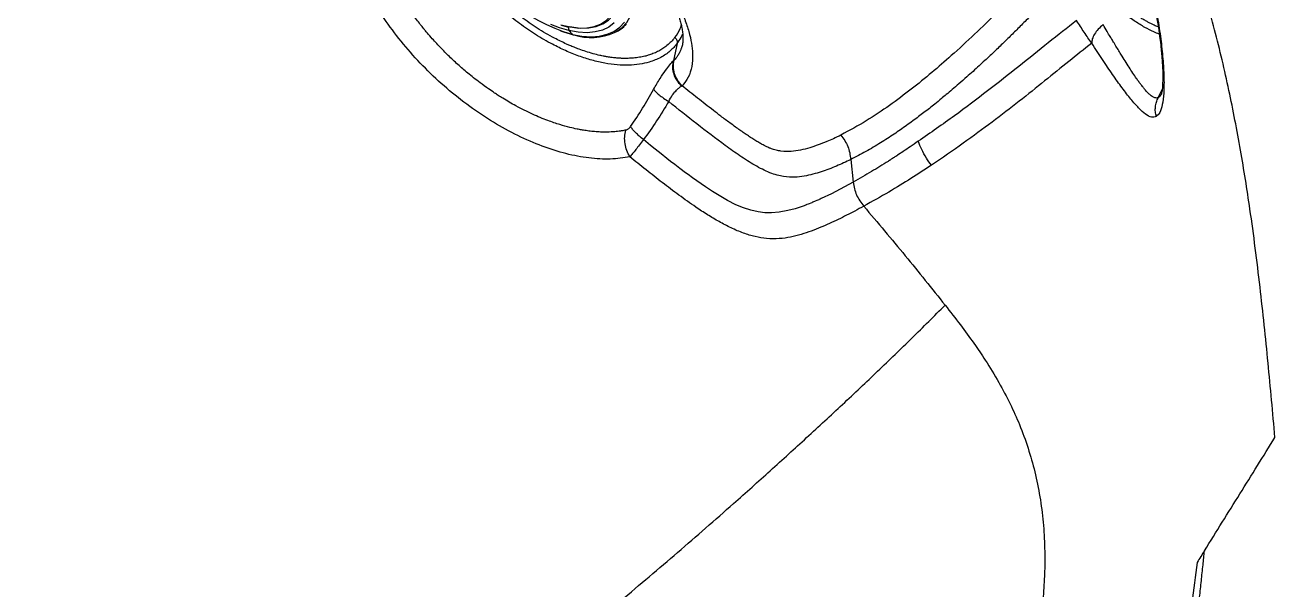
# Model space of a CAD drawing. Extents: x 832 to 912, y 781 to 934.
# Drawn here: x 890.92 to 902.76, y 865.98 to 871.33 of the extents above; entities that cross this region are included whole.
import ezdxf

# ---------------------------------------------------------------- set-up
doc = ezdxf.new("R2010")
doc.units = 0
doc.header["$MEASUREMENT"] = 0
doc.layers.add('1', color=4, linetype='Continuous')

# ---------------------------------------------------------------- blocks, each defined once
blk = doc.blocks.new('2026 SOVEREIGN HL')
at = {"layer": '1', "color": 3, "linetype": 'Continuous', "lineweight": 25}
for p, q in [((64.876, 74.232), (64.891, 74.248)), ((64.371, 74.149), (64.377, 74.148)), ((65.37, 74.062), (65.335, 73.899)), ((69.928, 73.548), (69.966, 73.626)), ((67.015, 72.962), (67.038, 72.747))]:
    blk.add_line(p, q, dxfattribs=at)
at = {"layer": '1', "color": 3, "linetype": 'Continuous', "lineweight": 25, "flags": 128}
for points in [[(64.377, 74.148), (64.468, 74.131), (64.554, 74.126), (64.634, 74.132), (64.707, 74.149), (64.771, 74.176), (64.826, 74.215), (64.87, 74.263)], [(64.775, 74.165), (64.79, 74.173), (64.846, 74.211), (64.892, 74.26), (64.926, 74.318), (64.949, 74.385), (64.96, 74.459), (64.959, 74.539), (64.946, 74.625), (64.922, 74.715), (64.886, 74.807), (64.839, 74.901), (64.781, 74.995), (64.715, 75.087), (64.64, 75.177), (64.557, 75.262), (64.469, 75.342), (64.375, 75.416), (64.278, 75.482), (64.18, 75.54), (64.08, 75.588), (63.981, 75.627), (63.885, 75.654)], [(64.774, 74.256), (64.723, 74.217), (64.662, 74.188), (64.593, 74.171), (64.516, 74.164), (64.433, 74.168), (64.345, 74.184)], [(64.269, 74.239), (64.356, 74.218), (64.438, 74.208), (64.514, 74.21), (64.584, 74.223), (64.645, 74.246), (64.697, 74.28), (64.739, 74.324), (64.77, 74.378), (64.789, 74.439), (64.797, 74.508), (64.793, 74.583), (64.778, 74.663), (64.762, 74.713)], [(64.35, 74.222), (64.371, 74.218), (64.454, 74.208), (64.532, 74.21), (64.603, 74.223), (64.665, 74.247), (64.718, 74.281), (64.761, 74.326), (64.792, 74.381), (64.812, 74.443), (64.82, 74.513), (64.816, 74.59), (64.809, 74.633)], [(64.345, 74.184), (64.254, 74.211), (64.174, 74.241)], [(64.263, 74.182), (64.293, 74.171), (64.389, 74.143)], [(67.038, 72.747), (66.831, 72.638), (66.735, 72.592), (66.724, 72.588), (66.715, 72.583), (66.711, 72.582), (66.704, 72.578), (66.692, 72.573), (66.677, 72.567), (66.657, 72.558), (66.657, 72.558), (66.653, 72.557), (66.645, 72.553), (66.611, 72.54), (66.6, 72.535), (66.598, 72.535), (66.598, 72.535), (66.598, 72.535), (66.598, 72.535), (66.598, 72.535), (66.598, 72.535), (66.598, 72.535), (66.597, 72.534), (66.592, 72.532), (66.572, 72.525), (66.487, 72.496), (66.42, 72.478), (66.338, 72.463), (66.265, 72.456), (66.201, 72.458), (66.137, 72.466), (66.067, 72.482), (65.998, 72.505), (65.927, 72.534), (65.848, 72.574), (65.784, 72.611), (65.705, 72.659), (65.638, 72.703), (65.597, 72.731), (65.556, 72.76), (65.515, 72.789), (65.474, 72.819), (65.45, 72.837), (65.395, 72.878), (65.347, 72.915), (65.308, 72.945), (65.272, 72.973), (65.217, 73.016), (65.163, 73.059), (65.118, 73.096), (65.05, 73.151)]]:
    blk.add_lwpolyline(points, dxfattribs=at)
at = {"layer": '1', "color": 3, "linetype": 'Continuous', "lineweight": 25}
for centre, radius, start, end in [((64.798, 75.64), 1.55, 203.8317, 254.0171), ((64.387, 74.208), 0.0478, 163.597, 210.4281), ((64.686, 74.447), 0.431, 217.6782, 224.0596), ((64.553, 74.691), 0.572, 253.4029, 292.9498), ((64.387, 74.157), 0.014, 222.4077, 278.7573)]:
    blk.add_arc(centre, radius, start, end, dxfattribs=at)
for points, knots in [([(62.71, 75.977), (62.728, 76.007), (62.764, 76.065), (62.847, 76.126), (62.949, 76.167), (63.072, 76.184), (63.214, 76.177), (63.36, 76.148), (63.503, 76.104), (63.639, 76.051), (63.781, 75.984), (63.927, 75.905), (64.076, 75.814), (64.225, 75.712), (64.373, 75.601), (64.518, 75.482), (64.659, 75.355), (64.793, 75.224), (64.92, 75.089), (65.037, 74.952), (65.144, 74.814), (65.239, 74.678), (65.32, 74.544), (65.389, 74.414), (65.444, 74.29), (65.483, 74.173), (65.508, 74.063), (65.52, 73.951), (65.512, 73.842), (65.48, 73.739), (65.438, 73.687), (65.417, 73.661)], [0, 0, 0, 0, 0.039781, 0.080092, 0.120587, 0.161667, 0.203102, 0.244752, 0.276348, 0.307855, 0.339595, 0.37142, 0.4033, 0.435216, 0.467162, 0.499111, 0.531043, 0.562955, 0.594833, 0.626664, 0.65843, 0.690126, 0.721753, 0.753293, 0.784722, 0.816023, 0.847076, 0.878145, 0.91915, 0.959752, 1, 1, 1, 1]), ([(63.152, 76.093), (63.17, 76.097), (63.203, 76.105), (63.262, 76.107), (63.312, 76.103), (63.355, 76.098), (63.419, 76.086), (63.515, 76.062), (63.643, 76.016), (63.774, 75.958), (63.901, 75.892), (64.029, 75.818), (64.164, 75.731), (64.308, 75.628), (64.457, 75.51), (64.605, 75.382), (64.745, 75.247), (64.877, 75.109), (64.994, 74.973), (65.095, 74.843), (65.178, 74.724), (65.258, 74.596), (65.331, 74.458), (65.377, 74.346), (65.399, 74.273), (65.411, 74.229), (65.419, 74.184), (65.425, 74.138), (65.426, 74.09), (65.421, 74.064), (65.419, 74.05)], [0, 0, 0, 0, 0.0457985, 0.0822481, 0.101168, 0.1189131, 0.1378928, 0.1796025, 0.2248814, 0.266295, 0.3026868, 0.3382377, 0.3767046, 0.4180717, 0.4615371, 0.5051221, 0.5486867, 0.5921891, 0.6348921, 0.6747937, 0.7117682, 0.746163, 0.7982236, 0.8518682, 0.8701461, 0.8886033, 0.9090926, 0.9345687, 0.964925, 1, 1, 1, 1]), ([(65.37, 74.062), (65.349, 74.037), (65.304, 73.985), (65.215, 73.926), (65.117, 73.886), (65.014, 73.863), (64.912, 73.854), (64.802, 73.858), (64.685, 73.873), (64.563, 73.901), (64.438, 73.941), (64.313, 73.992), (64.176, 74.058), (64.029, 74.143), (63.878, 74.247), (63.735, 74.36), (63.601, 74.482), (63.472, 74.617), (63.362, 74.75), (63.271, 74.878), (63.197, 74.996), (63.134, 75.116), (63.082, 75.236), (63.042, 75.354), (63.015, 75.467), (63.001, 75.574), (63, 75.686), (63.015, 75.796), (63.051, 75.901), (63.089, 75.958), (63.107, 75.986)], [0, 0, 0, 0, 0.038402, 0.07847, 0.119976, 0.151888, 0.184303, 0.217064, 0.25, 0.282936, 0.315697, 0.348112, 0.380024, 0.42153, 0.461598, 0.5, 0.538403, 0.57847, 0.619976, 0.651888, 0.684303, 0.717064, 0.75, 0.782936, 0.815697, 0.848112, 0.880025, 0.92153, 0.961598, 1, 1, 1, 1]), ([(65.348, 74.119), (65.348, 74.119), (65.345, 74.114), (65.331, 74.097), (65.304, 74.068), (65.266, 74.035), (65.225, 74.007), (65.185, 73.984), (65.142, 73.965), (65.101, 73.951), (65.058, 73.939), (65.012, 73.93), (64.959, 73.923), (64.911, 73.921), (64.871, 73.92), (64.835, 73.921), (64.797, 73.924), (64.754, 73.928), (64.714, 73.934), (64.675, 73.941), (64.63, 73.95), (64.572, 73.965), (64.506, 73.984), (64.446, 74.005), (64.395, 74.025), (64.356, 74.041), (64.312, 74.06), (64.265, 74.083), (64.171, 74.13), (64.046, 74.203), (63.901, 74.304), (63.778, 74.402), (63.666, 74.503), (63.588, 74.581), (63.536, 74.638), (63.512, 74.665), (63.489, 74.691), (63.468, 74.717), (63.446, 74.743), (63.426, 74.768), (63.401, 74.801), (63.374, 74.837), (63.35, 74.871), (63.336, 74.892), (63.33, 74.901), (63.328, 74.903), (63.328, 74.904), (63.328, 74.904), (63.327, 74.904), (63.327, 74.904), (63.327, 74.904), (63.327, 74.904), (63.327, 74.904), (63.284, 74.891), (63.286, 75.014), (63.217, 75.075), (63.179, 75.171), (63.149, 75.237), (63.131, 75.287), (63.118, 75.325), (63.106, 75.365), (63.092, 75.414), (63.08, 75.472), (63.071, 75.533), (63.066, 75.587), (63.065, 75.633), (63.067, 75.697), (63.079, 75.786), (63.112, 75.888), (63.15, 75.945), (63.168, 75.972)], [0, 0, 0, 0, 0.000631, 0.006219, 0.026215, 0.048478, 0.066001, 0.083644, 0.101702, 0.11888, 0.131091, 0.149134, 0.16814, 0.184456, 0.19535, 0.20625, 0.217149, 0.230494, 0.243727, 0.252636, 0.263986, 0.281572, 0.301093, 0.318311, 0.330752, 0.342013, 0.350317, 0.365331, 0.38033, 0.424902, 0.46605, 0.500062, 0.530196, 0.566101, 0.574194, 0.582167, 0.590014, 0.597729, 0.605309, 0.612749, 0.620042, 0.633888, 0.643859, 0.649885, 0.651404, 0.65179, 0.651889, 0.651915, 0.651922, 0.651924, 0.651925, 0.651925, 0.651926, 0.651926, 0.674911, 0.703083, 0.728331, 0.750031, 0.761017, 0.771997, 0.782964, 0.796358, 0.815713, 0.835516, 0.852812, 0.867633, 0.880021, 0.918047, 0.961603, 1, 1, 1, 1]), ([(64.922, 72.988), (64.862, 72.979), (64.741, 72.96), (64.536, 72.972), (64.318, 73.013), (64.092, 73.084), (63.86, 73.185), (63.629, 73.311), (63.403, 73.462), (63.185, 73.634), (62.981, 73.824), (62.794, 74.028), (62.628, 74.243), (62.484, 74.463), (62.367, 74.686), (62.279, 74.906), (62.217, 75.12), (62.203, 75.252), (62.196, 75.319)], [0, 0, 0, 0, 0.063799, 0.12726, 0.190417, 0.253285, 0.315903, 0.378331, 0.440602, 0.502739, 0.564763, 0.626726, 0.688664, 0.750625, 0.812682, 0.874893, 0.937305, 1, 1, 1, 1]), ([(64.885, 73.241), (64.878, 73.24), (64.861, 73.236), (64.826, 73.231), (64.774, 73.225), (64.711, 73.222), (64.647, 73.222), (64.589, 73.226), (64.535, 73.232), (64.494, 73.238), (64.457, 73.244), (64.414, 73.252), (64.345, 73.268), (64.272, 73.288), (64.202, 73.311), (64.116, 73.341), (63.996, 73.391), (63.853, 73.463), (63.744, 73.526), (63.677, 73.568), (63.632, 73.598), (63.575, 73.637), (63.508, 73.685), (63.443, 73.735), (63.388, 73.779), (63.338, 73.822), (63.292, 73.863), (63.246, 73.905), (63.201, 73.948), (63.16, 73.989), (63.12, 74.03), (63.08, 74.072), (63.037, 74.121), (62.999, 74.164), (62.965, 74.206), (62.935, 74.244), (62.898, 74.291), (62.861, 74.341), (62.826, 74.391), (62.795, 74.436), (62.768, 74.479), (62.742, 74.52), (62.697, 74.596), (62.643, 74.697), (62.589, 74.814), (62.559, 74.891), (62.544, 74.933), (62.539, 74.946), (62.538, 74.951), (62.537, 74.953), (62.537, 74.954), (62.536, 74.955), (62.536, 74.955), (62.536, 74.955), (62.536, 74.955), (62.522, 74.992), (62.503, 75.063), (62.481, 75.155), (62.47, 75.222), (62.465, 75.267), (62.462, 75.296), (62.461, 75.313), (62.46, 75.321), (62.46, 75.324), (62.46, 75.325), (62.46, 75.325)], [0, 0, 0, 0, 0.00856, 0.021298, 0.042073, 0.068804, 0.091001, 0.110734, 0.129243, 0.145739, 0.151951, 0.166075, 0.188079, 0.21792, 0.235408, 0.253197, 0.297313, 0.345224, 0.383315, 0.396653, 0.406921, 0.424693, 0.44995, 0.469593, 0.487319, 0.503132, 0.518625, 0.534111, 0.549591, 0.565066, 0.577939, 0.592543, 0.608879, 0.626945, 0.636138, 0.649512, 0.664305, 0.68217, 0.69811, 0.711776, 0.725096, 0.738073, 0.750707, 0.796483, 0.832466, 0.861089, 0.869762, 0.872817, 0.874013, 0.874511, 0.874725, 0.874818, 0.874858, 0.874876, 0.874884, 0.874891, 0.912032, 0.942705, 0.96687, 0.980701, 0.990838, 0.997273, 0.999101, 0.999666, 1, 1, 1, 1]), ([(68.812, 74.778), (68.676, 74.636), (68.404, 74.352), (68.06, 74.026), (67.784, 73.786), (67.59, 73.628), (67.385, 73.475), (67.168, 73.327), (67.003, 73.238), (66.921, 73.194)], [0, 0, 0, 0, 0.249347, 0.500866, 0.601473, 0.701839, 0.801933, 0.901509, 1, 1, 1, 1]), ([(71.035, 70.33), (71.014, 70.565), (70.971, 71.04), (70.895, 71.761), (70.81, 72.434), (70.711, 73.055), (70.601, 73.622), (70.468, 74.197), (70.351, 74.58), (70.292, 74.773)], [0, 0, 0, 0, 0.157459, 0.318373, 0.483697, 0.609136, 0.736778, 0.867063, 1, 1, 1, 1]), ([(68.967, 74.584), (68.935, 74.551), (68.874, 74.485), (68.781, 74.388), (68.69, 74.294), (68.601, 74.205), (68.53, 74.134), (68.473, 74.079), (68.43, 74.037), (68.384, 73.992), (68.335, 73.946), (68.284, 73.899), (68.23, 73.849), (68.173, 73.797), (68.11, 73.741), (68.044, 73.683), (67.98, 73.627), (67.924, 73.58), (67.869, 73.535), (67.815, 73.491), (67.76, 73.447), (67.709, 73.408), (67.657, 73.368), (67.602, 73.327), (67.526, 73.272), (67.425, 73.202), (67.297, 73.119), (67.162, 73.038), (67.063, 72.987), (67.015, 72.962)], [0, 0, 0, 0, 0.0582848, 0.1151172, 0.1704933, 0.2244115, 0.2738635, 0.2979555, 0.3232507, 0.3497478, 0.3774441, 0.4063356, 0.4364169, 0.4676839, 0.5001345, 0.5395468, 0.573663, 0.60247, 0.6261436, 0.6581018, 0.6829462, 0.7075707, 0.7319873, 0.7575269, 0.7848316, 0.8371879, 0.8915507, 0.9470714, 1, 1, 1, 1]), ([(69.877, 74.513), (69.884, 74.479), (69.896, 74.416), (69.911, 74.334), (69.921, 74.271), (69.93, 74.217), (69.938, 74.159), (69.948, 74.087), (69.956, 74.013), (69.962, 73.946), (69.967, 73.886), (69.971, 73.818), (69.972, 73.749), (69.971, 73.688), (69.968, 73.644), (69.965, 73.613), (69.961, 73.595), (69.959, 73.584), (69.958, 73.58), (69.958, 73.581), (69.958, 73.581)], [0, 0, 0, 0, 0.075981, 0.138006, 0.185945, 0.219719, 0.263481, 0.324845, 0.397356, 0.453487, 0.50227, 0.569967, 0.658426, 0.730453, 0.806858, 0.864481, 0.913926, 0.951906, 0.993546, 1, 1, 1, 1]), ([(69.939, 74.151), (69.922, 74.157), (69.879, 74.173), (69.802, 74.213), (69.712, 74.268), (69.617, 74.335), (69.519, 74.412), (69.453, 74.47), (69.42, 74.499)], [0, 0, 0, 0, 0.1182057, 0.2945578, 0.4718547, 0.6491506, 0.8255028, 1, 1, 1, 1]), ([(69.93, 74.218), (69.93, 74.218), (69.917, 74.222), (69.895, 74.232), (69.864, 74.247), (69.837, 74.261), (69.807, 74.277), (69.775, 74.296), (69.743, 74.315), (69.713, 74.335), (69.678, 74.359), (69.641, 74.385), (69.614, 74.407), (69.603, 74.415)], [0, 0, 0, 0, 0.0011519, 0.1319341, 0.2192567, 0.3066242, 0.3939876, 0.5009573, 0.6070226, 0.6784302, 0.7694093, 0.9103657, 1, 1, 1, 1]), ([(69.886, 74.498), (69.9, 74.426), (69.928, 74.282), (69.957, 74.079), (69.976, 73.892), (69.985, 73.725), (69.982, 73.586), (69.969, 73.478), (69.946, 73.402), (69.922, 73.381), (69.91, 73.37)], [0, 0, 0, 0, 0.123915, 0.248633, 0.373837, 0.499192, 0.624563, 0.749846, 0.875004, 1, 1, 1, 1]), ([(69.154, 74.279), (69.066, 74.21), (68.89, 74.072), (68.609, 73.845), (68.314, 73.613), (68.003, 73.377), (67.771, 73.216), (67.655, 73.135)], [0, 0, 0, 0, 0.199694, 0.399524, 0.599418, 0.799323, 1, 1, 1, 1]), ([(69.298, 74.064), (69.274, 74.098), (69.228, 74.167), (69.179, 74.242), (69.154, 74.279)], [0, 0, 0, 0, 0.499746, 1, 1, 1, 1]), ([(64.273, 74.235), (64.288, 74.231), (64.311, 74.224), (64.333, 74.22), (64.341, 74.219)], [0, 0, 0, 0, 0.642828, 1, 1, 1, 1]), ([(64.783, 74.169), (64.792, 74.173), (64.822, 74.186), (64.853, 74.208), (64.871, 74.228), (64.874, 74.232)], [0, 0, 0, 0, 0.263144, 0.862761, 1, 1, 1, 1]), ([(65.348, 74.119), (65.367, 74.145), (65.392, 74.18), (65.406, 74.223), (65.409, 74.233)], [0, 0, 0, 0, 0.757092, 1, 1, 1, 1]), ([(65.37, 74.062), (65.383, 74.08), (65.403, 74.108), (65.418, 74.14), (65.423, 74.151)], [0, 0, 0, 0, 0.652663, 1, 1, 1, 1]), ([(69.406, 74.24), (69.39, 74.226), (69.358, 74.198), (69.323, 74.151), (69.301, 74.104), (69.299, 74.077), (69.298, 74.064)], [0, 0, 0, 0, 0.249997, 0.500004, 0.750003, 1, 1, 1, 1]), ([(69.928, 73.548), (69.928, 73.548), (69.927, 73.548), (69.922, 73.546), (69.912, 73.544), (69.898, 73.546), (69.883, 73.552), (69.869, 73.561), (69.852, 73.574), (69.829, 73.595), (69.804, 73.622), (69.782, 73.65), (69.763, 73.675), (69.744, 73.7), (69.708, 73.751), (69.654, 73.834), (69.594, 73.929), (69.549, 74.003), (69.525, 74.041), (69.507, 74.071), (69.491, 74.097), (69.471, 74.131), (69.441, 74.18), (69.418, 74.219), (69.406, 74.24)], [0, 0, 0, 0, 0.0015602, 0.0127744, 0.0497072, 0.1066044, 0.1443954, 0.1815555, 0.2266945, 0.2802208, 0.3516408, 0.397487, 0.4256152, 0.4678237, 0.5098998, 0.6351131, 0.7586606, 0.7994535, 0.8400262, 0.8615898, 0.8788892, 0.9078314, 0.9482689, 1, 1, 1, 1]), ([(65.419, 74.05), (65.417, 74.043), (65.415, 74.033), (65.411, 74.021), (65.409, 74.015), (65.409, 74.014), (65.407, 74.009), (65.403, 73.996), (65.392, 73.972), (65.372, 73.939), (65.353, 73.917), (65.341, 73.905)], [0, 0, 0, 0, 0.1121861, 0.1881471, 0.2090844, 0.2153003, 0.2186808, 0.3000281, 0.4579592, 0.6916906, 1, 1, 1, 1]), ([(65.348, 74.119), (65.352, 74.115), (65.36, 74.107), (65.368, 74.092), (65.372, 74.077), (65.371, 74.067), (65.37, 74.062)], [0, 0, 0, 0, 0.244917, 0.500013, 0.755092, 1, 1, 1, 1]), ([(65.42, 74.057), (65.42, 74.055), (65.42, 74.053), (65.419, 74.051), (65.419, 74.05)], [0, 0, 0, 0, 0.766198, 1, 1, 1, 1]), ([(69.298, 74.064), (69.226, 74.007), (69.084, 73.894), (68.854, 73.708), (68.614, 73.515), (68.357, 73.318), (68.086, 73.117), (67.881, 72.977), (67.779, 72.908)], [0, 0, 0, 0, 0.166421, 0.332901, 0.499472, 0.666063, 0.832699, 1, 1, 1, 1]), ([(69.91, 73.37), (69.895, 73.365), (69.866, 73.357), (69.81, 73.388), (69.745, 73.446), (69.671, 73.531), (69.588, 73.638), (69.498, 73.764), (69.402, 73.906), (69.332, 74.011), (69.298, 74.064)], [0, 0, 0, 0, 0.129342, 0.258081, 0.385885, 0.512182, 0.636764, 0.759646, 0.880774, 1, 1, 1, 1]), ([(65.147, 73.627), (65.167, 73.662), (65.205, 73.728), (65.259, 73.806), (65.303, 73.863), (65.325, 73.887), (65.335, 73.899)], [0, 0, 0, 0, 0.298916, 0.549214, 0.777656, 1, 1, 1, 1]), ([(65.412, 73.658), (65.396, 73.675), (65.365, 73.709), (65.338, 73.771), (65.325, 73.836), (65.332, 73.878), (65.335, 73.899)], [0, 0, 0, 0, 0.250002, 0.500001, 0.750005, 1, 1, 1, 1]), ([(65.417, 73.661), (65.402, 73.678), (65.371, 73.712), (65.343, 73.775), (65.33, 73.841), (65.338, 73.884), (65.341, 73.905)], [0, 0, 0, 0, 0.249997, 0.500001, 0.749998, 1, 1, 1, 1]), ([(65.335, 73.899), (65.336, 73.9), (65.338, 73.902), (65.34, 73.904), (65.341, 73.905)], [0, 0, 0, 0, 0.498901, 1, 1, 1, 1]), ([(64.928, 73.275), (64.967, 73.332), (65.045, 73.446), (65.113, 73.567), (65.147, 73.627)], [0, 0, 0, 0, 0.502858, 1, 1, 1, 1]), ([(65.147, 73.627), (65.153, 73.619), (65.165, 73.604), (65.199, 73.575), (65.24, 73.544), (65.273, 73.522), (65.29, 73.512)], [0, 0, 0, 0, 0.249998, 0.500004, 0.750004, 1, 1, 1, 1]), ([(65.29, 73.512), (65.301, 73.532), (65.321, 73.571), (65.356, 73.612), (65.386, 73.642), (65.403, 73.653), (65.412, 73.658)], [0, 0, 0, 0, 0.285293, 0.532868, 0.766933, 1, 1, 1, 1]), ([(65.417, 73.661), (65.416, 73.66), (65.414, 73.659), (65.413, 73.658), (65.412, 73.658)], [0, 0, 0, 0, 0.499973, 1, 1, 1, 1]), ([(66.921, 73.194), (66.898, 73.182), (66.854, 73.161), (66.783, 73.13), (66.708, 73.101), (66.626, 73.073), (66.542, 73.051), (66.453, 73.037), (66.383, 73.036), (66.332, 73.045), (66.309, 73.05), (66.286, 73.056), (66.267, 73.063), (66.252, 73.069), (66.237, 73.075), (66.217, 73.085), (66.191, 73.097), (66.16, 73.114), (66.125, 73.135), (66.086, 73.158), (66.046, 73.185), (66.005, 73.212), (65.964, 73.241), (65.919, 73.273), (65.858, 73.317), (65.789, 73.369), (65.711, 73.429), (65.637, 73.486), (65.563, 73.544), (65.49, 73.602), (65.441, 73.641), (65.417, 73.661)], [0, 0, 0, 0, 0.077134, 0.143969, 0.225838, 0.303101, 0.382548, 0.453511, 0.523058, 0.537061, 0.55058, 0.56534, 0.576915, 0.583151, 0.590878, 0.601314, 0.614594, 0.630893, 0.648509, 0.667819, 0.688841, 0.708763, 0.728906, 0.749224, 0.775977, 0.818318, 0.852954, 0.891513, 0.927562, 0.963726, 1, 1, 1, 1]), ([(69.959, 73.584), (69.959, 73.583), (69.956, 73.576), (69.95, 73.567), (69.94, 73.555), (69.932, 73.551), (69.928, 73.548)], [0, 0, 0, 0, 0.082107, 0.318162, 0.624084, 1, 1, 1, 1]), ([(65.29, 73.512), (65.252, 73.45), (65.177, 73.326), (65.093, 73.209), (65.05, 73.151)], [0, 0, 0, 0, 0.497582, 1, 1, 1, 1]), ([(67.015, 72.962), (66.97, 72.941), (66.881, 72.899), (66.76, 72.853), (66.657, 72.823), (66.575, 72.804), (66.485, 72.793), (66.398, 72.795), (66.317, 72.813), (66.249, 72.836), (66.178, 72.868), (66.084, 72.92), (65.966, 72.995), (65.782, 73.125), (65.557, 73.297), (65.379, 73.44), (65.29, 73.512)], [0, 0, 0, 0, 0.123988, 0.247546, 0.309688, 0.372223, 0.435634, 0.501108, 0.53496, 0.569161, 0.602888, 0.635761, 0.699184, 0.760763, 0.881059, 1, 1, 1, 1]), ([(69.91, 73.37), (69.907, 73.385), (69.9, 73.415), (69.901, 73.461), (69.909, 73.507), (69.922, 73.534), (69.928, 73.548)], [0, 0, 0, 0, 0.249994, 0.499994, 0.749999, 1, 1, 1, 1]), ([(64.922, 72.988), (64.911, 73.007), (64.89, 73.046), (64.874, 73.112), (64.87, 73.179), (64.88, 73.221), (64.885, 73.241)], [0, 0, 0, 0, 0.249998, 0.499996, 0.749999, 1, 1, 1, 1]), ([(64.885, 73.241), (64.889, 73.242), (64.896, 73.245), (64.907, 73.252), (64.918, 73.262), (64.925, 73.271), (64.928, 73.275)], [0, 0, 0, 0, 0.25844, 0.506463, 0.752606, 1, 1, 1, 1]), ([(65.05, 73.151), (65.037, 73.162), (65.01, 73.185), (64.975, 73.218), (64.946, 73.249), (64.934, 73.267), (64.928, 73.275)], [0, 0, 0, 0, 0.249998, 0.500002, 0.750001, 1, 1, 1, 1]), ([(65.05, 73.151), (65.038, 73.134), (65.013, 73.101), (64.978, 73.056), (64.947, 73.017), (64.93, 72.998), (64.922, 72.988)], [0, 0, 0, 0, 0.253051, 0.503794, 0.752649, 1, 1, 1, 1]), ([(66.921, 73.194), (66.946, 73.159), (66.997, 73.09), (67.009, 73.005), (67.015, 72.962)], [0, 0, 0, 0, 0.500002, 1, 1, 1, 1]), ([(67.655, 73.135), (67.63, 73.118), (67.583, 73.086), (67.517, 73.042), (67.466, 73.008), (67.428, 72.983), (67.405, 72.969), (67.392, 72.96), (67.386, 72.956), (67.38, 72.953), (67.376, 72.95), (67.372, 72.947), (67.319, 72.914), (67.214, 72.848), (67.097, 72.781), (67.038, 72.747)], [0, 0, 0, 0, 0.138381, 0.254741, 0.349087, 0.405426, 0.449415, 0.461331, 0.471874, 0.481044, 0.48884, 0.495264, 0.500315, 0.749984, 1, 1, 1, 1]), ([(67.779, 72.908), (67.763, 72.93), (67.729, 72.978), (67.687, 73.054), (67.665, 73.109), (67.655, 73.135)], [0, 0, 0, 0, 0.320282, 0.679774, 1, 1, 1, 1]), ([(67.138, 72.52), (67.11, 72.505), (67.057, 72.476), (66.976, 72.434), (66.896, 72.394), (66.815, 72.356), (66.729, 72.319), (66.641, 72.284), (66.546, 72.252), (66.446, 72.226), (66.339, 72.21), (66.226, 72.21), (66.111, 72.229), (65.998, 72.263), (65.883, 72.312), (65.769, 72.372), (65.657, 72.438), (65.53, 72.522), (65.387, 72.624), (65.229, 72.743), (65.075, 72.864), (64.973, 72.947), (64.922, 72.988)], [0, 0, 0, 0, 0.056275, 0.106093, 0.155992, 0.207984, 0.256491, 0.308309, 0.361265, 0.413286, 0.464832, 0.517899, 0.56248, 0.604859, 0.647954, 0.689128, 0.729151, 0.769365, 0.828006, 0.885815, 0.943096, 1, 1, 1, 1]), ([(67.779, 72.908), (67.716, 72.866), (67.589, 72.783), (67.38, 72.655), (67.219, 72.565), (67.138, 72.52)], [0, 0, 0, 0, 0.333823, 0.667013, 1, 1, 1, 1]), ([(67.038, 72.747), (67.046, 72.706), (67.061, 72.624), (67.113, 72.555), (67.138, 72.52)], [0, 0, 0, 0, 0.499485, 1, 1, 1, 1]), ([(67.138, 72.52), (67.27, 72.364), (67.532, 72.056), (67.784, 71.739), (67.909, 71.583)], [0, 0, 0, 0, 0.5046619, 1, 1, 1, 1]), ([(58.34, 63.84), (58.504, 63.959), (58.821, 64.19), (59.287, 64.53), (59.728, 64.853), (60.146, 65.161), (60.546, 65.455), (60.93, 65.74), (61.321, 66.032), (61.722, 66.332), (62.136, 66.643), (62.508, 66.927), (62.841, 67.183), (63.138, 67.412), (63.431, 67.642), (63.721, 67.871), (64.007, 68.1), (64.288, 68.329), (64.566, 68.557), (64.84, 68.786), (65.111, 69.015), (65.379, 69.244), (65.645, 69.475), (65.939, 69.734), (66.26, 70.021), (66.604, 70.334), (66.944, 70.648), (67.277, 70.963), (67.603, 71.277), (67.806, 71.48), (67.909, 71.583)], [0, 0, 0, 0, 0.039981, 0.077583, 0.113046, 0.146633, 0.178644, 0.209383, 0.239145, 0.272996, 0.306276, 0.339311, 0.364115, 0.389098, 0.414413, 0.440226, 0.466706, 0.494018, 0.52231, 0.551704, 0.58229, 0.614125, 0.647234, 0.681619, 0.729424, 0.779414, 0.83152, 0.885681, 0.941849, 1, 1, 1, 1]), ([(67.909, 71.583), (67.958, 71.52), (68.051, 71.402), (68.179, 71.228), (68.301, 71.047), (68.417, 70.857), (68.525, 70.653), (68.619, 70.445), (68.697, 70.23), (68.762, 70.002), (68.81, 69.767), (68.841, 69.526), (68.855, 69.279), (68.853, 68.966), (68.821, 68.582), (68.749, 68.126), (68.648, 67.658), (68.547, 67.256), (68.457, 66.92), (68.383, 66.653), (68.305, 66.382), (68.226, 66.112), (68.144, 65.835), (68.087, 65.65), (68.057, 65.552)], [0, 0, 0, 0, 0.037288, 0.071109, 0.101441, 0.14016, 0.176274, 0.21002, 0.247542, 0.284116, 0.321739, 0.360185, 0.398709, 0.438328, 0.507938, 0.580011, 0.655715, 0.733529, 0.775529, 0.819586, 0.863853, 0.908579, 0.951964, 1, 1, 1, 1]), ([(70.367, 69.256), (70.479, 69.436), (70.703, 69.795), (70.924, 70.152), (71.035, 70.33)], [0, 0, 0, 0, 0.500324, 1, 1, 1, 1]), ([(70.272, 67.737), (70.271, 67.823), (70.269, 67.995), (70.275, 68.253), (70.289, 68.475), (70.305, 68.663), (70.321, 68.817), (70.337, 68.97), (70.353, 69.117), (70.363, 69.211), (70.367, 69.256)], [0, 0, 0, 0, 0.169327, 0.337247, 0.50887, 0.607207, 0.710034, 0.813477, 0.911681, 1, 1, 1, 1]), ([(70.367, 69.256), (70.355, 69.238), (70.332, 69.201), (70.309, 69.164), (70.298, 69.146)], [0, 0, 0, 0, 0.5041639, 1, 1, 1, 1]), ([(70.298, 69.146), (70.281, 69.018), (70.249, 68.759), (70.205, 68.501), (70.183, 68.372)], [0, 0, 0, 0, 0.496409, 1, 1, 1, 1])]:
    blk.add_open_spline(points, degree=3, knots=knots, dxfattribs=at)

msp = doc.modelspace()

# ---------------------------------------------------------------- block references
at = {"layer": '1'}
msp.add_blockref('2026 SOVEREIGN HL', (831.729, 797.095), dxfattribs=at)

doc.saveas('drawing.dxf')
